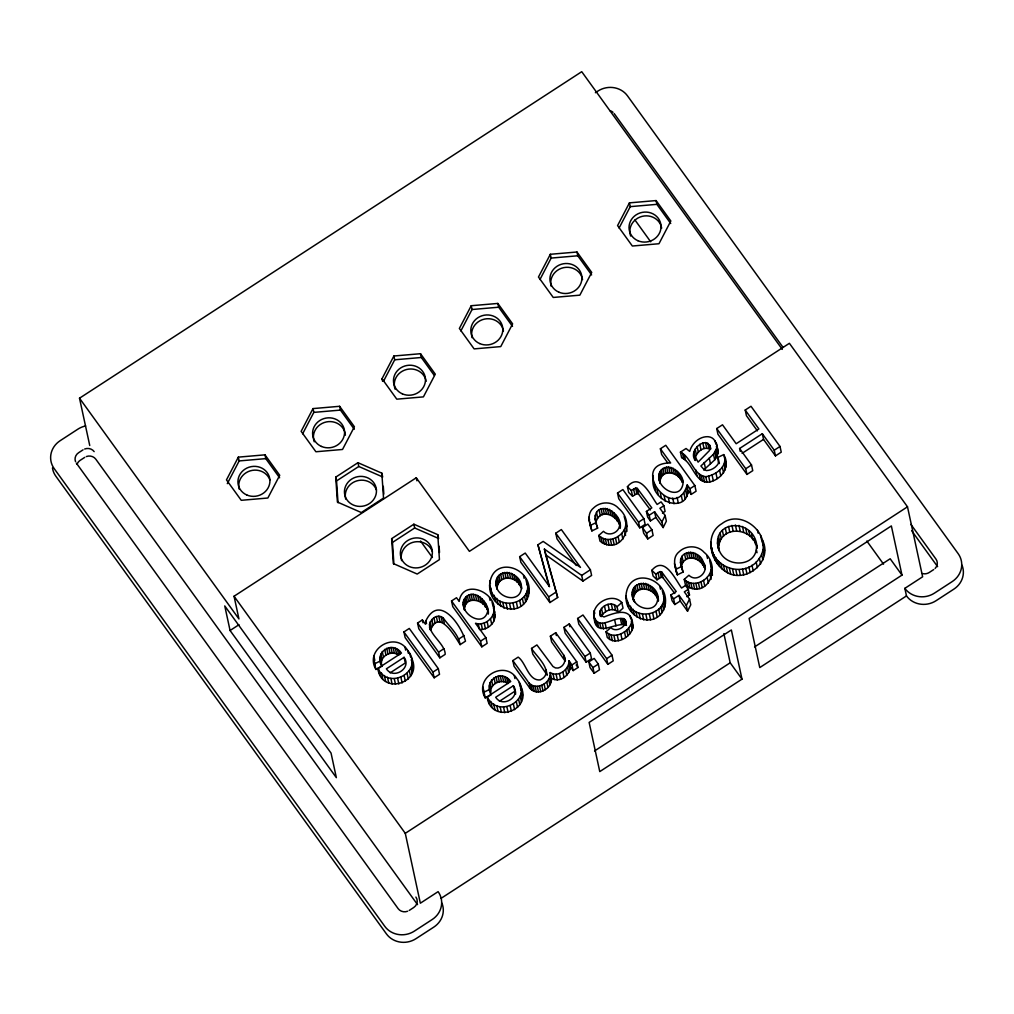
<?xml version="1.0" encoding="UTF-8"?>
<svg xmlns="http://www.w3.org/2000/svg" width="1014" height="1014" viewBox="0 0 1014 1014"><rect width="100%" height="100%" fill="white"/><g stroke="black" fill="none" stroke-linecap="round" stroke-linejoin="round"><path stroke-width="1.5" d="M620.2 528.408C623.331 509.167 589.426 497.633 596.245 524.289L595.117 515.239M495.973 583.506C495.935 565.888 521.488 571.921 521.424 586.916C521.373 604.445 495.922 598.475 495.973 583.506L497.202 589.185L495.985 581.174M633.788 601.099C624.459 576.839 659.214 579.248 658.352 600.605M633.522 600.034L632.305 592.024M657.744 597.766C657.68 615.295 632.242 609.325 632.292 594.356M694.159 451.94L695.338 460.495C687.124 450.165 708.038 433.815 710.827 448.91M594.065 616.829C599.616 633.433 618.958 610.91 625.93 621.405C625.156 627.641 615.752 632.647 610.796 627.679L606.03 631.747L607.259 637.426C615.397 645.855 630.252 637.793 632.888 627.958C633.104 607.285 618.591 611.188 604.027 616.968L600.554 615.371L599.73 613.331C600.085 605.675 611.632 600.605 617.044 606.74L618.274 612.405L623.027 608.197L621.797 602.519C612.126 591.961 591.377 603.381 594.065 616.829C595.028 639.91 615.967 620.72 626.525 625.41M632.888 627.958L631.19 617.818M680.483 562.529C680.026 548.067 700.268 550.488 703.26 562.174C710.256 571.034 697.036 583.532 688.912 575.242L684.235 579.374L685.464 585.04C706.859 600.706 722.513 567.13 704.16 552.389C697.822 545.063 686.06 545.152 679.215 551.705C671.699 557.624 675.096 567.333 677.352 574.849L683.081 572.048L680.483 562.529L681.408 566.788M681.738 567.08L680.584 559.145M703.767 469.926L714.705 459.9L718.051 453.524C717.202 446.997 716.632 437.351 708 436.692C699.432 436.337 691.865 443.397 689.71 451.395L686.047 448.505L680.432 452.143L681.661 457.821C693.208 462.688 695.084 484.629 709.901 481.929C721.943 479.064 730.79 466.351 723.692 454.602L717.975 457.352L719.382 463.537M718.051 453.524L716.898 445.463M489.61 585.217C491.701 554.937 532.173 566.382 529.054 592.797C524.327 619.744 488.963 610.314 489.61 585.217L492.221 595.611M490.839 590.896L490.953 588.006M625.93 596.067C628.021 565.787 668.492 577.232 665.374 603.647C660.646 630.594 625.27 621.164 625.93 596.067L628.541 606.461M719.04 550.767C708.659 519.269 754.923 516.785 756.913 546.825M757.217 548.244C753.326 526.583 718.926 524.377 718.66 548.549L717.443 542.883M380.187 657.173L381.923 666.477C373.532 652.357 392.253 639.923 401.443 653.079L377.829 668.429C388.856 691.231 424.739 670.837 407.717 650.481C395.701 630.556 364.051 649.112 375.928 669.455L380.719 667.073M377.829 668.429C381.315 696.149 424.055 682.904 411.405 657.68M489.47 685.591L491.207 694.907C482.816 680.787 501.537 668.34 510.726 681.509L487.113 696.846C498.14 719.661 534.023 699.267 517.001 678.911C504.985 658.986 473.335 677.542 485.199 697.873L490.003 695.503M487.113 696.846C490.599 724.579 533.339 711.334 520.689 686.11M711.46 548.485C715.985 570.198 746.862 577.498 759.359 558.346C774.417 536.698 742.692 507.545 721.981 523.604C704.223 533.96 709.724 560.818 724.731 570.983C743.832 585.382 773.606 562.415 762.49 540.145M718.127 546.508C722.437 570.16 761.159 567.967 756 542.566M563.594 654.943C567.003 659.911 563.733 666.756 558.08 668.036L555.457 667.934L552.985 666.515L536.913 644.929L531.551 648.415C536.089 656.362 555.659 672.092 540.348 679.874C528.408 681.345 526.063 662.598 518.167 657.123L512.831 660.596L527.267 680.571C533.415 692.042 551.21 684.425 550.209 672.548C558.131 677.58 569.26 669.785 569.006 660.849L571.959 664.943L573.189 670.609L577.98 667.491L576.763 661.812L555.723 632.698L550.361 636.196L551.591 641.862L564.823 660.621L563.594 654.943L550.361 636.196M550.209 672.548L551.439 678.227C561.515 684.437 574.608 671.23 569.006 660.849M512.831 660.596L514.06 666.261L528.497 686.25C534.632 697.721 552.427 690.103 551.439 678.227M425.905 620.745L425.449 624.218L422.356 619.934L417.565 623.052L418.795 628.731L439.823 657.845L445.184 654.36C445.463 641.9 419.796 629.517 433.929 617.691C436.679 615.853 440.52 615.612 443.143 617.83C449.063 626.475 458.518 633.915 460.115 644.651L465.489 641.165C461.395 625.524 439.379 593.241 425.905 620.745L426.514 623.585M660.393 448.771L670.634 462.954C627.235 462.84 674.462 525.544 687.226 484.958L689.964 488.735L691.193 494.414L696.073 491.232L694.856 485.567L665.767 445.285L660.393 448.771L661.622 454.449L667.592 462.714M652.94 479.914C651.305 504.642 692.904 515.074 687.226 484.958M490.991 589.933C496.34 611.265 531.513 605.105 527.381 583.392M627.311 600.782C632.66 622.114 667.833 615.954 663.701 594.242M381.416 662.839C381.619 654.651 392.405 650.43 398.717 655.095L397.501 649.416M490.687 691.269C490.903 683.081 501.689 678.848 508.001 683.512L506.772 677.846M595.015 518.623L597.614 528.129L591.884 530.93C589.641 523.427 586.231 513.718 593.748 507.799C600.592 501.246 612.355 501.144 618.692 508.47C637.046 523.211 621.392 556.787 599.996 541.134L598.767 535.455L603.457 531.323C608.78 536.862 618.717 532.908 619.579 525.569M487.696 611.265C483.551 628.667 459.215 613.635 463.715 600.225C471.599 585.446 490.028 601.708 488.304 614.104M658.834 475.274C662.522 458.594 685.02 471.168 682.904 484.286C679.583 501.182 656.806 488.241 658.834 475.274L660.089 483.26L658.859 477.581M660.063 480.953C661.927 468.214 679.431 472.144 682.333 482.423L681.104 476.745M463.259 604.433L464.488 610.098C464.184 594.191 486.593 599.629 488.228 612.304L486.999 606.626M497.215 586.84C499.42 574.013 517.634 576.472 520.955 587.55L519.738 581.871M633.535 597.69C636.374 583.329 656.375 588.665 658.416 600.985L657.186 595.307M680.432 452.143C691.421 457.162 693.031 475.008 705.757 476.694C714.68 475.338 725.91 468.214 724.769 458.011M492.817 615.105C501.955 594.267 462.929 576.383 459.177 601.403L456.515 597.728L451.547 600.96L452.776 606.638L481.802 646.831L487.138 643.358L485.909 637.679L475.49 623.268C482.334 625.499 489.825 621.379 492.817 615.105L494.046 620.783C491.372 626.132 485.617 630.087 479.495 629.504L478.266 623.838M494.046 620.783L495.136 616.677L493.628 606.575M606.03 631.747C614.167 640.176 629.022 632.115 631.659 622.292M717.975 457.352L718.419 463.411C715.985 467.581 711.245 470.445 706.403 470.559L704.046 469.621L700.902 465.984L713.488 454.234L716.822 447.846M460.115 644.651C454.893 636.336 439.176 608.349 430.608 629.973L429.378 624.294M598.767 535.455C608.704 545.697 628.008 534.632 625.676 521.107M684.235 579.374C694.172 589.603 713.476 578.538 711.144 565.013M695.389 457.606C696.783 452.029 703.133 446.502 709.027 448.847L707.797 443.181M596.346 520.904C601.378 507.862 617.957 515.834 620.213 526.558M681.801 564.823C685.958 553.175 701.295 558.131 704.489 567.853L703.26 562.174M665.121 515.48L666.35 521.158L663.156 527.584L661.927 521.918L665.121 515.48L659.911 508.28L663.853 505.72L661.077 501.879L657.148 504.44C650.95 496.023 640.24 471.409 627.425 486.695L628.642 492.373L632.571 496.226L636.881 493.666L638.49 494.021L650.405 509.928M689.545 599.084L690.762 604.762L687.568 611.188L686.339 605.51L689.545 599.084L684.336 591.872L688.265 589.311L685.502 585.484L681.56 588.031C675.375 579.628 664.664 555.013 651.837 570.299L653.067 575.965L656.983 579.831L661.293 577.27L662.915 577.625L674.817 593.532M238.341 457.137L226.477 479.876L241.243 500.308L267.861 498.013L279.725 475.287L264.971 454.842L238.341 457.137L239.165 460.926L227.301 483.653M313.009 408.591L301.145 431.33L315.899 451.762L342.529 449.468L354.393 426.742L339.627 406.297L313.009 408.591L313.82 412.381L302.654 433.777M382.024 378.742L393.888 356.003L420.518 353.709L435.285 374.153L423.421 396.88L396.791 399.174L382.024 378.742L382.57 381.264M383.546 381.188L394.712 359.793L393.888 356.003M471.231 305.721L459.367 328.46L474.121 348.892L500.751 346.598L512.615 323.872L497.849 303.44L471.231 305.721L472.042 309.511L460.876 330.906M550.336 254.286L538.472 277.025L553.238 297.457L579.856 295.163L591.72 272.436L576.966 252.004L550.336 254.286L551.147 258.076L539.98 279.471M629.441 202.863L617.577 225.59L632.343 246.022L658.973 243.74L670.837 221.001L656.071 200.569L629.441 202.863L630.264 206.641L619.098 228.036M618.274 612.405C613.191 606.803 604.065 610.605 601.213 616.626L599.984 610.96M617.044 606.74L621.797 602.519M632.571 496.226L631.342 490.548L635.651 487.988L637.261 488.355L651.812 507.9L646.412 511.411L647.642 517.089L650.405 520.93L655.804 517.419L654.575 511.74L649.188 515.251L650.405 520.93M656.983 579.831L655.766 574.152L660.063 571.592L661.686 571.947L676.224 591.504L670.824 595.015L672.054 600.694L674.83 604.521L680.229 601.023L679 595.345L673.6 598.856L674.83 604.521M89.739 445.488L79.51 398.21L581.732 71.69L782.288 349.361M595.383 92.718L597.918 91.057A21.408 19.95 -12.2 0 1 627.501 95.861L958.179 553.682A21.408 19.95 -12.2 0 1 952.209 581.58L934.439 593.139A21.408 19.95 -12.2 0 1 904.843 588.348L906.478 595.915A21.408 19.95 -12.2 0 0 936.074 600.706L953.844 589.147A21.408 19.95 -12.2 0 0 961.994 565.166M83.072 449.823L78.623 452.713A8.023 7.478 -12.2 0 0 75.568 461.712M84.707 457.39L80.271 460.28A8.023 7.478 -12.2 0 0 77.077 464.323M381.847 473.17L383.52 498.089L361.301 512.539L337.409 502.057L335.735 477.138L357.955 462.688L381.847 473.17L382.671 476.948L358.779 466.478L357.955 462.688M338.017 502.729L336.547 480.915L358.779 466.478M79.51 398.21L238.949 618.946L234.044 596.245L416.26 477.771L469.406 551.35L789.399 343.302L907.492 506.81L922.626 576.789L904.843 588.348M230.077 630.505L224.753 605.916L331.046 753.072L336.356 777.662L230.077 630.505L238.962 624.725M437.769 534.67L439.442 559.601L417.21 574.051L393.318 563.569L391.645 538.649L413.864 524.2L437.769 534.67L438.58 538.459L414.688 527.977L413.864 524.2M393.926 564.24L392.469 542.427L414.688 527.977M403.914 631.937L409.276 628.439L438.302 668.632L439.531 674.31L434.169 677.796L405.144 637.603L403.914 631.937L432.94 672.117L434.169 677.796M544.404 549.094L557.687 597.487L549.905 602.544L520.879 562.352L519.65 556.673L525.227 553.061L549.525 586.7L537.927 544.797L543.149 541.413L580.49 567.409L555.786 533.187L561.35 529.562L590.389 569.754L591.606 575.432L582.911 581.085L545.621 554.772L544.404 549.094L581.681 575.42L582.911 581.085M617.513 493.058L622.875 489.572L643.903 518.686L645.132 524.352L639.771 527.85L618.743 498.723L617.513 493.058L638.541 522.172L639.771 527.85M739.599 448.48L751.526 464.995L752.756 470.661L746.976 474.425L717.937 434.233L716.708 428.554L722.5 424.803L736.177 443.739L758.89 428.973L745.214 410.036L750.994 406.272L780.019 446.464L781.249 452.143L775.469 455.894L763.542 439.392L762.313 433.713L739.599 448.48L740.22 451.319M404.079 657.326L386.397 668.822C393.495 680.064 412.039 668.163 404.079 657.326L405.296 663.004L390.149 672.852M742.096 453.334L763.542 439.392M439.823 657.845L438.593 652.167L443.955 648.681M458.886 638.972L464.26 635.486M638.541 522.172L643.903 518.686M689.964 488.735L694.856 485.567M662.459 513.097L665.083 511.386L663.853 505.72M642.445 527.572L647.807 524.086L651.913 529.752L653.13 535.43L647.769 538.916L643.675 533.25L642.445 527.572L646.539 533.25L647.769 538.916M432.94 672.117L438.302 668.632M481.802 646.831L480.573 641.152L485.909 637.679M549.905 602.544L548.688 596.866L556.458 591.808M581.681 575.42L590.389 569.754M646.539 533.25L651.913 529.752M746.976 474.425L745.746 468.747L751.526 464.995M775.469 455.894L774.24 450.216L780.019 446.464M563.898 627.387L569.26 623.902L590.287 653.016L591.517 658.694L586.155 662.18L565.128 633.066L563.898 627.387L584.926 656.502L586.155 662.18M577.612 618.477L582.974 614.991L612 655.183L613.229 660.849L607.868 664.347L578.829 624.155L577.612 618.477L606.638 658.669L607.868 664.347M513.35 685.756L495.681 697.252C502.779 708.494 521.323 696.593 513.35 685.756L515.682 694.07M499.433 701.282L514.58 691.434M571.959 664.943L576.763 661.812M584.926 656.502L590.287 653.016M686.871 596.701L689.495 594.99L688.265 589.311M588.83 661.914L594.191 658.416L598.285 664.094L599.515 669.772L594.153 673.258L590.047 667.58L588.83 661.914L592.924 667.58L594.153 673.258M592.924 667.58L598.285 664.094M606.638 658.669L612 655.183M85.632 425.956A21.408 19.95 -12.2 0 0 77.926 429.137L60.156 440.697A21.408 19.95 -12.2 0 0 54.186 468.607L384.775 926.327A21.408 19.963 -12.2 0 0 414.371 931.118L432.141 919.559A21.408 19.963 -12.2 0 0 438.111 891.648L420.341 903.208L405.283 833.331L907.492 506.81M594.546 750.968L730.181 662.788L723.869 633.585M754.543 646.945L890.178 558.765L901.978 575.115L759.765 667.58L749.131 618.401L891.357 525.936L901.978 575.115M741.995 679.139L599.768 771.603L589.134 722.424L731.36 629.96L741.995 679.139L730.181 662.788M409.225 910.433L413.674 907.543A8.023 7.478 -12.2 0 0 415.905 897.073M933.729 569.564L929.293 572.454A8.023 7.478 -12.2 0 1 922.41 573.544M441.077 898.353L906.478 595.915M375.928 669.455L374.698 663.777L380.694 660.798M485.199 697.873L483.982 692.207L489.977 689.228M590.655 525.265L596.397 522.464M676.123 569.171L681.852 566.37M630.264 206.641L656.882 204.346L670.723 223.511M551.147 258.076L577.777 255.782L591.618 274.946M472.042 309.511L498.673 307.217L512.514 326.381M394.712 359.793L421.342 357.498L434.258 375.383M313.82 412.381L340.451 410.087L354.292 429.252M239.165 460.926L265.782 458.632L279.623 477.784M627.425 486.695L631.342 490.548M651.837 570.299L655.766 574.152M614.154 113.543L782.947 347.244M910.927 524.441L935.973 559.107A8.023 7.478 -12.2 0 1 935.111 568.448M911.637 530.715L937.608 566.674M634.929 219.949L650.696 241.788M866.843 541.032L883.536 564.152M762.313 433.713L774.24 450.216M757.382 430.861L746.431 415.702L745.214 410.036M716.708 428.554L745.746 468.747M688.455 490.637L691.193 494.414M654.575 511.74L661.927 521.918M655.804 517.419L663.156 527.584M646.412 511.411L649.188 515.251M687.644 592.429L689.495 594.99M679 595.345L686.339 605.51M680.229 601.023L687.568 611.188M670.824 595.015L673.6 598.856M576.231 565.482L557.003 538.865L555.786 533.187M519.65 556.673L548.688 596.866M576.155 664.956L577.98 667.491M570.236 666.528L573.189 670.609M420.506 541.02L432.408 557.51M451.547 600.96L480.573 641.152M417.565 623.052L438.593 652.167M234.044 596.245L405.283 833.331M417.54 904.64L95.798 459.19A8.023 7.478 -12.2 0 0 86.304 456.579M76.392 463.183L398.134 908.633A8.023 7.478 -12.2 0 0 407.628 911.244M694.108 454.817L698.114 462.131L709.496 450.533L710.218 446.071M716.366 446.54L718.127 451.141M631.304 621.468L632.939 625.701M547.256 675.248L532.781 654.093L531.551 648.415M520.474 688.227L521.906 691.776M411.19 659.797L412.635 663.359M674.437 563.695L677.352 574.849M588.969 519.789L591.884 530.93M761.78 540.918L763.719 545.824M663.486 596.067L664.931 599.92M527.648 586.498L528.611 589.071M681.712 568.208L683.081 572.048M596.701 525.569L597.614 528.129M493.324 607.728L494.857 612.253M711.258 567.194L712.373 570.692M626.906 526.773L624.193 516.443M725.999 463.69L723.692 454.602M546.014 556.09L557.687 597.487M483.247 689.583L483.982 692.207M373.963 661.153L374.698 663.777M549.094 586.384L537.927 544.797M763.301 544.987L764.518 550.653M760.563 535.253L761.476 539.499M762.984 549.753L764.214 555.418M757.509 530.284L758.117 533.123M761.641 554.265L762.858 559.931M759.359 558.346L760.589 564.012M754.251 538.472L755.481 544.138M756.419 549.905L757.027 552.744M751.488 534.074L752.718 539.752M756.14 561.997L757.369 567.675M748.738 530.804L749.967 536.482M745.734 528.269L746.963 533.947M751.982 565.216L753.212 570.895M742.476 526.469L743.706 532.135M748.915 566.965L750.145 572.644M738.965 525.391L740.195 531.07M724.959 461.129L726.176 466.808M724.173 464.12L725.39 469.799M745.759 568.284L746.976 573.962M735.391 525.024L736.62 530.702M722.336 467.15L723.565 472.828M716.353 443.08L717.57 448.758M715.136 440.862L715.745 443.701M742.501 569.184L743.731 574.862M716.176 450.102L717.405 455.78M731.918 525.366L733.147 531.044M719.547 470.09L720.777 475.769M715.035 452.219L716.264 457.897M739.155 569.653L740.385 575.318M713.488 454.234L714.705 459.9M728.546 526.405L729.776 532.071M715.897 472.854L717.113 478.519M709.508 444.728L710.434 448.974M656.071 200.569L656.882 204.346M735.822 569.678L737.039 575.344M725.289 528.142L726.518 533.808M709.255 458.075L710.472 463.74M705.503 442.497L706.733 448.163M712.056 475.021L713.286 480.687M732.577 569.247L733.806 574.925M722.361 530.423L723.59 536.102M702.791 442.801L704.02 448.48M729.434 568.372L730.663 574.051M708.672 476.25L709.901 481.929M720.105 533.06L721.334 538.738M704.172 462.523L705.402 468.189M699.799 444.271L701.029 449.937M726.392 567.054L727.621 572.72M705.757 476.694L706.986 482.372M718.52 536.038L719.75 541.704M723.502 565.318L724.731 570.983M717.595 539.347L718.825 545.025M697.1 446.477L698.329 452.155M703.348 476.466L704.578 482.144M720.815 563.214L722.044 568.892M701.257 475.617L702.474 481.295M695.186 449.101L696.415 454.779M718.33 560.755L719.56 566.42M699.254 474.197L700.484 479.876M694.958 457.314L695.566 460.141M716.049 557.915L717.278 563.594M695.705 469.824L696.922 475.49M714.071 554.835L715.301 560.501M710.675 542.008L711.296 544.848M712.538 551.692L713.767 557.358M710.839 545.228L712.69 554.164M709.648 560.349L710.877 566.027M711.245 569.5L712.462 575.179M706.885 555.659L707.493 558.499M684.323 454.754L685.54 460.432M709.813 573.683L711.029 579.362M682.523 453.309L683.74 458.974M704.451 564.798L705.376 569.057M707.138 577.359L708.368 583.037M686.795 488.102L688.024 493.767M701.473 559.386L702.702 565.052M685.73 490.827L686.96 496.505M699.343 556.749L700.573 562.415M682.27 479.381L682.891 482.22M703.526 580.363L704.755 586.041M683.93 493.222L685.147 498.901M697.201 554.709L698.431 560.387M679.355 473.994L680.584 479.673M695.046 553.276L696.263 558.955M677.301 471.472L678.531 477.15M700.953 581.808L702.182 587.486M681.256 495.364L682.485 501.043M675.21 469.507L676.439 475.186M692.866 552.44L694.096 558.118M698.405 582.809L699.635 588.488M673.068 468.126L674.297 473.792M690.711 552.136L691.941 557.814M670.888 467.302L672.105 472.98M695.87 583.354L697.1 589.033M677.099 497.367L678.315 503.045M688.607 552.275L689.837 557.953M668.733 466.972L669.962 472.651M693.361 583.443L694.59 589.121M686.567 552.884L687.784 558.549M666.692 467.061L667.922 472.739M672.713 498.102L673.942 503.768M690.914 583.088L692.131 588.766M684.564 553.936L685.794 559.601M664.766 467.581L665.995 473.246M688.569 582.289L689.799 587.968M662.953 468.506L664.183 474.184M681.991 556.255L683.221 561.933M668.327 497.557L669.557 503.223M686.351 581.047L687.581 586.726M661.356 469.799L662.586 475.477M660.139 471.358L661.356 477.036M659.29 473.183L660.52 478.862M664.119 495.732L665.349 501.398M660.291 492.829L661.521 498.508M657.009 489.09L658.238 494.769M652.801 475.363L653.409 478.202M654.385 484.565L655.602 490.231M661.686 571.947L662.915 577.625M660.063 571.592L661.293 577.27M664.145 597.968L665.374 603.647M662.269 590.389L663.181 594.648M657.972 572.428L659.201 578.107M663.6 601.568L664.829 607.234M659.835 586.409L660.456 589.248M662.472 604.382L663.701 610.06M637.261 488.355L638.49 494.021M635.651 487.988L636.881 493.666M660.824 606.942L662.053 612.608M633.56 488.824L634.789 494.502M656.045 592.721L657.275 598.399M658.669 609.237L659.886 614.915M654.322 589.996L655.551 595.662M652.268 587.474L653.498 593.152M655.982 611.277L657.211 616.943M650.126 585.534L651.356 591.213M576.966 252.004L577.777 255.782M647.921 584.153L649.137 589.831M652.686 613.052L653.916 618.73M645.626 583.342L646.843 589.02M643.332 583.037L644.562 588.716M649.34 614.142L650.57 619.82M641.114 583.202L642.344 588.881M645.931 614.56L647.16 620.226M638.985 583.823L640.214 589.502M625.777 525.594L627.007 531.26M636.931 584.901L638.161 590.579M624.345 529.777L625.575 535.443M642.47 614.281L643.7 619.947M635.144 586.32L636.374 591.999M633.775 587.981L635.005 593.646M639.099 613.305L640.328 618.971M618.984 520.892L620.2 526.165M621.671 533.453L622.9 539.131M617.792 518.268L619.022 523.946M632.837 589.882L634.067 595.548M616.005 515.467L617.234 521.145M634.042 599.477L634.65 602.316M635.981 611.619L637.21 617.285M613.876 512.831L615.105 518.509M618.058 536.457L619.288 542.122M611.734 510.803L612.963 516.481M633.104 609.211L634.333 614.89M609.579 509.37L610.808 515.036M630.48 606.106L631.709 611.772M615.498 537.902L616.715 543.58M607.399 508.534L608.628 514.212M630.074 615.79L630.683 618.629M612.938 538.903L614.167 544.569M631.063 624.497L632.292 630.176M605.244 508.229L606.473 513.895M610.415 539.448L611.632 545.114M603.14 508.369L604.369 514.047M628.693 628.16L629.909 633.826M607.893 539.537L609.122 545.215M625.308 619.744L626.221 623.99M601.099 508.965L602.329 514.643M624.485 618.933L625.701 624.611M626.766 630.049L627.996 635.727M623.395 618.439L624.624 624.117M599.109 510.017L600.326 515.695M605.447 539.182L606.676 544.86M622.038 618.261L623.255 623.94M624.472 631.76L625.701 637.438M603.115 538.383L604.331 544.062M620.391 618.464L621.62 624.13M596.524 512.349L597.753 518.027M600.884 537.141L602.113 542.82M620.796 633.788L622.026 639.466M614.332 604.699L615.561 610.365M611.315 603.862L612.532 609.528M614.738 620.276L615.967 625.955M617.222 635.03L618.451 640.696M608.02 604.281L609.249 609.946M588.919 517.127L589.54 519.967M613.939 635.461L615.156 641.127M611.138 635.056L612.355 640.734M604.471 606.004L605.7 611.683M608.577 633.826L609.807 639.492M605.143 623.154L606.372 628.832M601.505 608.438L602.734 614.116M602.341 623.369L603.571 629.048M599.73 613.331L600.351 616.17M599.743 622.862L600.972 628.541M597.398 621.582L598.628 627.26M594.128 610.631L594.749 613.47M595.408 619.478L596.638 625.144M593.621 613.812L595.294 622.495M569.26 623.902L569.868 626.741M497.849 303.44L498.673 307.217M568.664 663.916L569.893 669.582M567.523 666.87L568.753 672.548M564.811 657.947L565.419 660.786M565.584 669.57L566.813 675.248M555.723 632.698L556.344 635.537M562.833 671.838L564.063 677.517M559.386 673.588L560.615 679.253M556.103 674.247L557.32 679.912M553.01 673.879L554.24 679.557M549.803 676.097L551.033 681.776M548.65 679.19L549.88 684.856M546.026 669.582L547.015 674.348M527.825 587.119L529.054 592.797M525.949 579.539L527.179 585.217M527.293 590.718L528.509 596.397M546.749 681.826L547.978 687.492M523.528 575.559L524.137 578.398M526.152 593.532L527.381 599.211M544.112 684.006L545.342 689.685M524.504 596.093L525.734 601.758M520.879 584.457L521.792 588.716M541.793 685.299L543.01 690.978M518.002 579.146L519.231 584.825M522.349 598.387L523.579 604.065M515.949 576.636L517.178 582.302M539.511 686.11L540.741 691.789M519.662 600.427L520.892 606.106M513.806 574.684L515.036 580.363M537.306 686.453L538.523 692.131M511.601 573.303L512.831 578.981M535.139 686.313L536.368 691.992M516.38 602.202L517.596 607.88M509.307 572.492L510.536 578.17M533.047 685.679L534.277 691.345M507.013 572.2L508.242 577.866M531.044 684.501L532.261 690.179M513.021 603.305L514.25 608.97M529.118 682.802L530.335 688.481M504.807 572.352L506.024 578.031M509.624 603.71L510.841 609.376M502.665 572.973L503.895 578.652M500.624 574.051L501.841 579.729M506.151 603.431L507.38 609.11M498.837 575.47L500.054 581.149M497.468 577.131L498.685 582.809M502.792 602.455L504.009 608.134M521.31 689.583L522.54 695.262M519.244 682.549L520.169 686.808M496.518 579.032L497.747 584.698M521.12 692.993L522.349 698.671M499.661 600.77L500.891 606.435M520.195 696.2L521.424 701.878M514.326 675.73L514.935 678.569M496.784 598.361L498.013 604.04M518.598 699.102L519.827 704.781M514.998 689.723L515.619 692.562M494.16 595.256L495.39 600.922M516.329 701.701L517.558 707.379M489.787 580.895L490.408 583.734M492.094 602.062L493.019 606.309M508.8 679.443L509.408 682.27M493.919 610.998L495.136 616.677M513.388 703.982L514.605 709.661M489.496 597.639L490.104 600.478M504.668 676.718L505.897 682.397M510.181 705.706L511.398 711.384M490.497 618.692L491.727 624.371M502.462 676.072L503.692 681.75M485.782 604.027L486.999 609.706M500.257 675.869L501.474 681.547M506.899 706.745L508.128 712.424M483.982 601.226L485.199 606.904M487.113 621.595L488.342 627.26M481.929 598.716L483.146 604.382M498.102 676.097L499.332 681.776M479.812 596.764L481.029 602.43M503.552 707.088L504.782 712.766M496.023 676.756L497.253 682.422M484.21 623.065L485.44 628.743M477.619 595.37L478.849 601.036M494.008 677.821L495.238 683.499M500.143 706.758L501.372 712.436M475.376 594.534L476.605 600.212M481.219 623.787L482.449 629.466M473.158 594.191L474.387 599.87M491.524 679.963L492.753 685.641M496.797 705.706L498.026 711.384M420.518 353.709L421.342 357.498M471.079 594.28L472.309 599.946M490.003 682.523L491.22 688.202M493.666 703.931L494.895 709.61M469.14 594.774L470.357 600.453M490.751 701.422L491.967 707.1M467.327 595.7L468.544 601.378M488.038 698.19L489.268 703.868M465.756 596.967L466.972 602.646M464.551 598.475L465.781 604.154M482.981 687.023L484.477 695.249M463.715 600.225L464.944 605.903M463.259 602.227L464.488 607.906M416.26 477.771L416.919 480.801M443.143 617.83L444.36 623.509M441.09 616.601L442.319 622.279M438.783 616.17L440.013 621.848M436.35 616.525L437.579 622.203M433.929 617.691L435.158 623.369M431.799 619.503L433.016 625.169M430.215 621.772L431.444 627.451M429.467 626.817L430.075 629.656M422.356 619.934L422.977 622.773M391.645 538.649L392.469 542.427M412.026 661.166L413.256 666.832M409.973 654.119L410.581 656.958M411.849 664.563L413.066 670.241M407.717 650.481L408.338 653.32M410.911 667.782L412.14 673.448M405.042 647.3L405.651 650.139M409.314 670.685L410.543 676.351M407.045 673.271L408.274 678.949M399.516 651.013L400.124 653.853M404.104 675.565L405.334 681.231M395.384 648.301L396.613 653.967M400.898 677.289L402.127 682.954M393.178 647.654L394.408 653.32M339.627 406.297L340.451 410.087M390.973 647.452L392.203 653.117M397.615 678.315L398.844 683.994M388.818 647.68L390.048 653.346M394.269 678.67L395.498 684.336M386.74 648.326L387.969 654.005M384.724 649.404L385.954 655.082M390.859 678.328L392.088 684.006M382.253 651.533L383.469 657.211M387.513 677.289L388.742 682.954M380.719 654.106L381.948 659.772M384.382 675.514L385.612 681.18M381.467 673.004L382.696 678.67M378.754 669.76L379.984 675.438M335.735 477.138L336.547 480.915M373.887 656.109L374.812 660.355M373.697 658.593L374.622 662.852M264.971 454.842L265.782 458.632M676.237 572.086L675.616 566.712M590.769 528.167L590.148 522.806M374.927 664.271L375.193 666.832M439.1 546.242L439.518 552.478M383.292 486.302L383.824 494.084M711.904 547.674L712.056 550.906M654.068 482.55L654.169 485.579M630.67 236.059A16.059 14.969 -12.2 0 1 642.077 216.375A16.059 14.969 -12.2 0 1 661.673 228.188M551.172 286.252A16.059 14.969 -12.2 0 1 563.657 267.645A16.059 14.969 -12.2 0 1 582.556 279.623M472.068 337.687A16.059 14.969 -12.2 0 1 484.54 319.08A16.059 14.969 -12.2 0 1 503.451 331.058M395.118 389.211A16.059 14.969 -12.2 0 1 406.525 369.514A16.059 14.969 -12.2 0 1 426.121 381.34M314.239 441.8A16.059 14.969 -12.2 0 1 326.318 421.951A16.059 14.969 -12.2 0 1 345.381 435.221M239.177 489.103A16.059 14.969 -12.2 0 1 250.293 470.838A16.059 14.969 -12.2 0 1 269.914 479.939M345.711 499.129A16.059 14.969 -12.2 0 1 356.827 480.877A16.059 14.969 -12.2 0 1 376.435 489.977A16.059 14.969 -12.2 0 1 353.328 505.035A16.059 14.969 -12.2 0 1 351.592 479.128A16.059 14.969 -12.2 0 1 376.422 490.016M401.62 560.641A16.059 14.969 -12.2 0 1 412.736 542.389A16.059 14.969 -12.2 0 1 432.344 551.489A16.059 14.969 -12.2 0 1 409.238 566.547A16.059 14.969 -12.2 0 1 407.501 540.639A16.059 14.969 -12.2 0 1 432.332 551.527M609.946 110.665A8.023 7.478 -12.2 0 1 613.001 112.288M84.669 449.012A8.023 7.478 -12.2 0 1 94.163 451.623M52.462 467.936A21.408 19.95 -12.2 0 0 55.821 476.174L386.41 933.881A21.408 19.963 -12.2 0 0 415.993 938.672L433.777 927.126A21.408 19.963 -12.2 0 0 441.927 903.144M637.907 240.724A16.059 14.969 -12.2 0 0 661.001 225.704A16.059 14.969 -12.2 0 0 636.171 214.816A16.059 14.969 -12.2 0 0 637.907 240.724M558.79 292.146A16.059 14.969 -12.2 0 0 581.884 277.139A16.059 14.969 -12.2 0 0 557.054 266.251A16.059 14.969 -12.2 0 0 558.79 292.146M479.685 343.581A16.059 14.969 -12.2 0 0 502.779 328.574A16.059 14.969 -12.2 0 0 477.949 317.686A16.059 14.969 -12.2 0 0 479.685 343.581M402.355 393.863A16.059 14.969 -12.2 0 0 425.449 378.856A16.059 14.969 -12.2 0 0 400.619 367.968A16.059 14.969 -12.2 0 0 402.355 393.863M321.463 446.452A16.059 14.969 -12.2 0 0 344.557 431.444A16.059 14.969 -12.2 0 0 319.727 420.557A16.059 14.969 -12.2 0 0 321.463 446.452M246.808 494.997A16.059 14.969 -12.2 0 0 269.901 479.99A16.059 14.969 -12.2 0 0 245.058 469.102A16.059 14.969 -12.2 0 0 246.808 494.997"/></g></svg>
